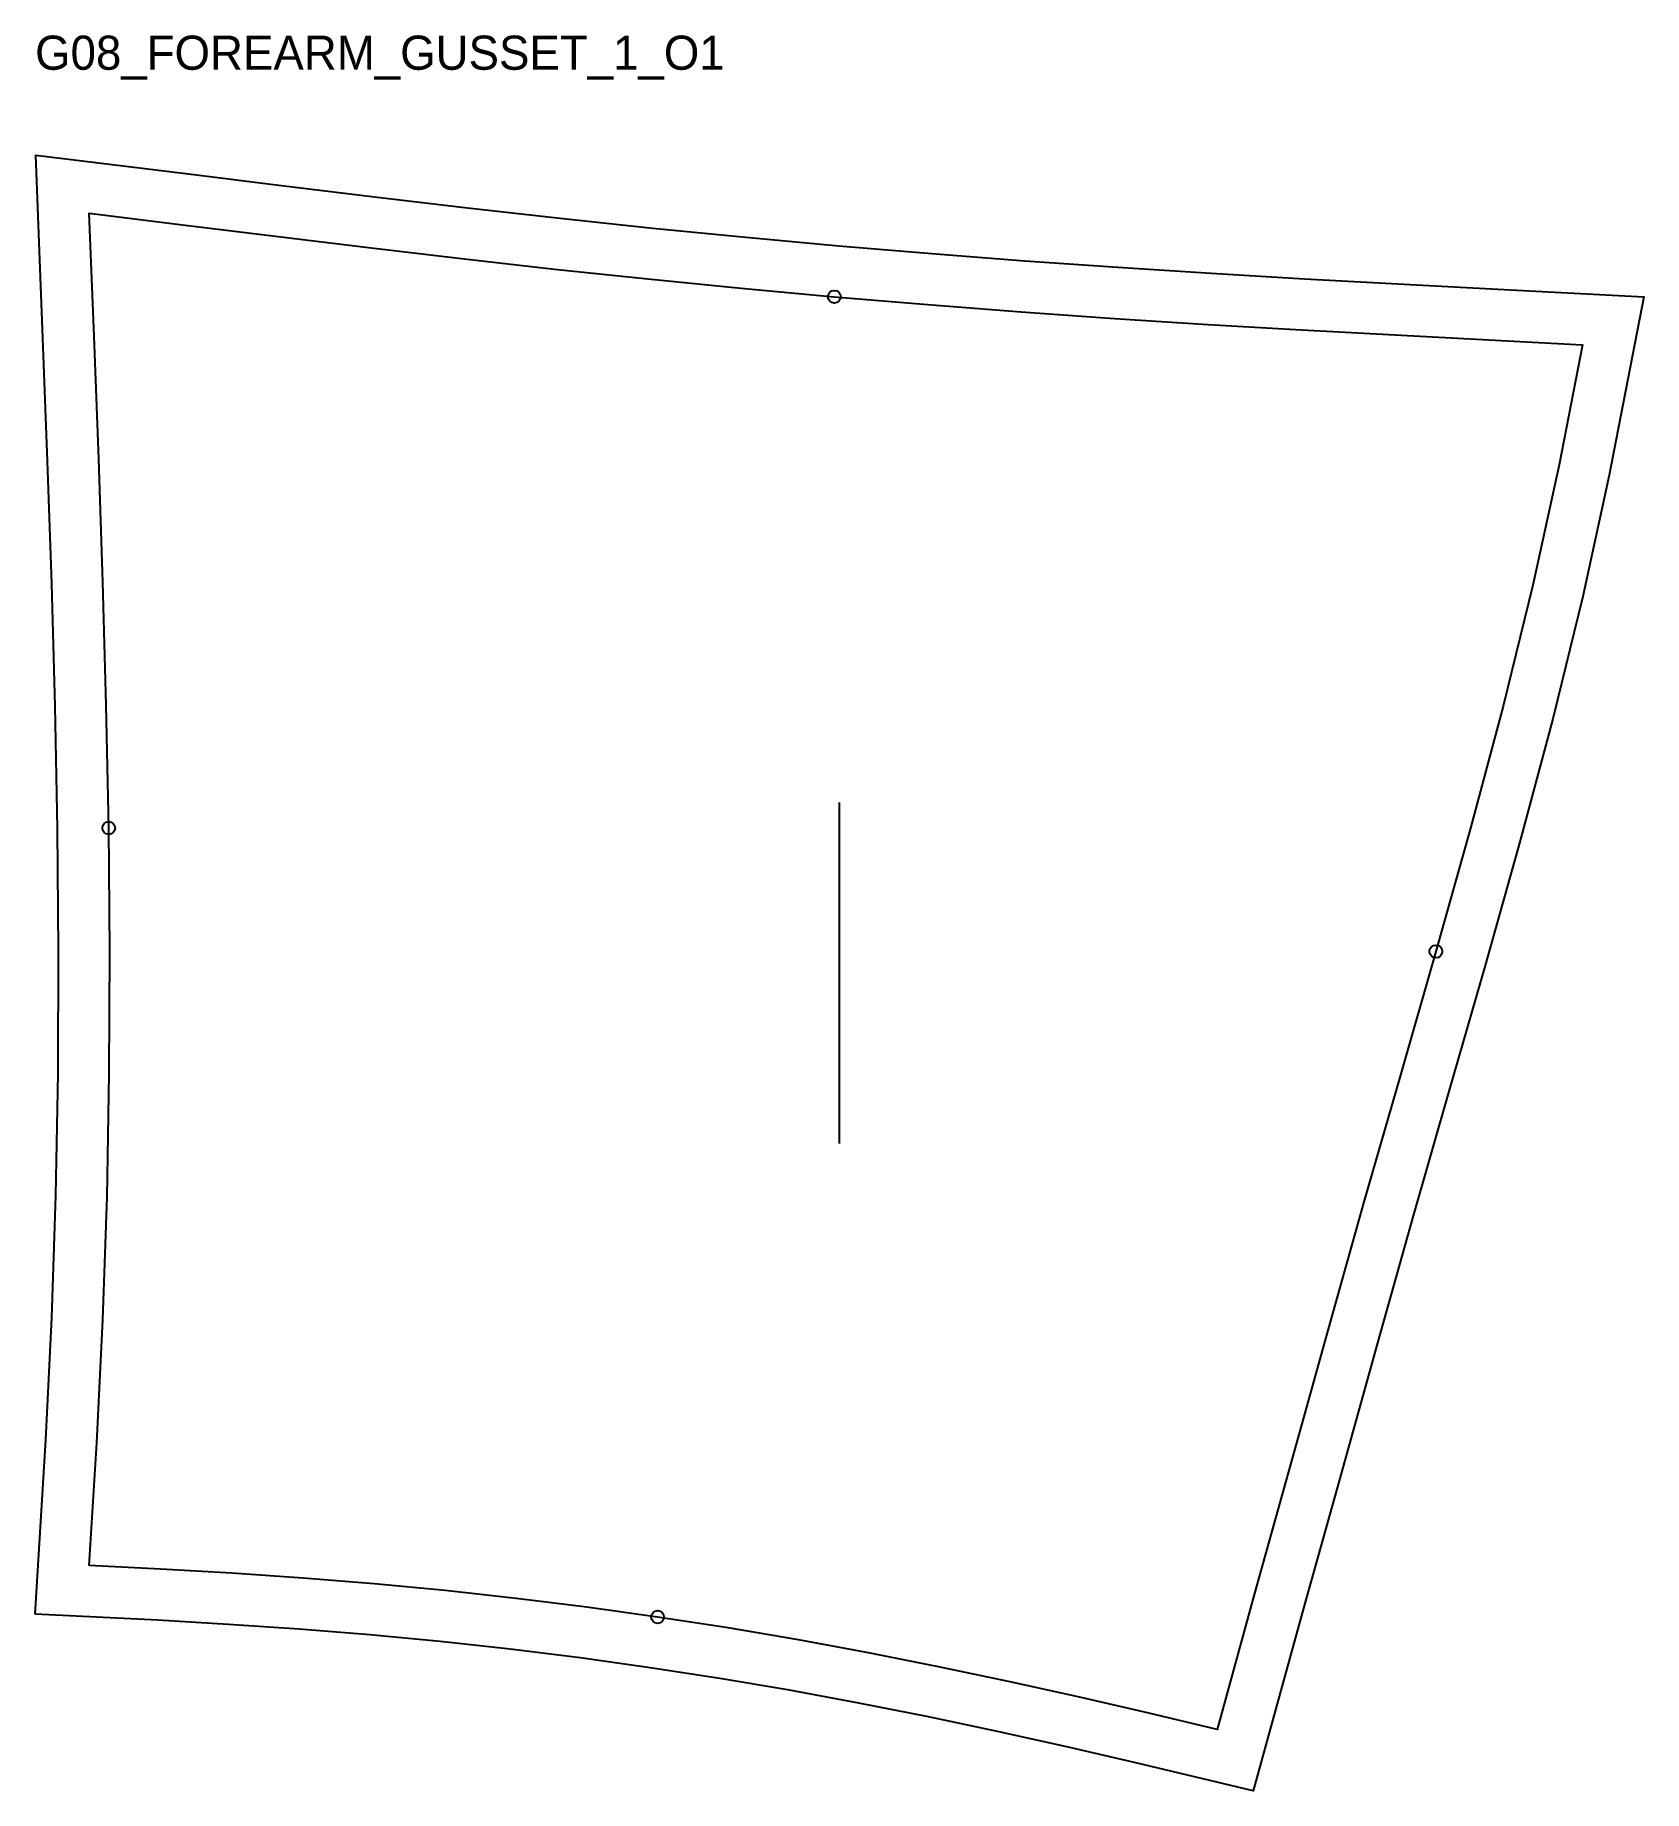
# Model space of a CAD drawing. Header units: millimetres. Extents: x -13 to 365, y -53 to 359.
import ezdxf

# ---------------------------------------------------------------- set-up
doc = ezdxf.new("R2010")
doc.units = ezdxf.units.MM
for name, color, linetype in [('CUT', 1, 'Continuous'), ('GRAIN', 3, 'Continuous'), ('ID', 7, 'Continuous'), ('NOTCH', 2, 'Continuous'), ('SEAM', 5, 'Continuous')]:
    doc.layers.add(name, color=color, linetype=linetype)

msp = doc.modelspace()

# ---------------------------------------------------------------- linework, layer by layer
at = {"layer": 'CUT'}
msp.add_lwpolyline([(-12.72, -11.38), (-10.23, 29.46), (-8.82, 58.1), (-7.85, 86.74), (-7.31, 115.39), (-7.2, 144.06), (-7.45, 172.75), (-8.02, 201.46), (-8.82, 230.2), (-9.8, 258.97), (-10.88, 287.77), (-12.53, 330.7), (23.29, 326.27), (45.1, 323.56), (66.88, 320.9), (88.65, 318.34), (110.41, 315.9), (132.18, 313.59), (153.96, 311.44), (175.76, 309.44), (197.56, 307.6), (219.39, 305.92), (241.23, 304.39), (263.09, 302.99), (284.97, 301.7), (306.88, 300.51), (328.81, 299.36), (364.56, 297.5), (356.42, 255.68), (350.25, 227.18), (343.2, 198.51), (335.49, 169.7), (327.32, 140.69), (318.9, 111.47), (310.43, 81.99), (302.07, 52.2), (293.66, 21.86), (284.92, -9.44), (272.94, -52.82), (245.43, -46.22), (229.22, -42.47), (213, -38.88), (196.76, -35.46), (180.49, -32.24), (164.2, -29.24), (147.87, -26.47), (131.51, -23.94), (115.12, -21.65), (98.7, -19.61), (82.25, -17.81), (65.76, -16.25), (49.23, -14.92), (32.67, -13.79), (16.07, -12.82), (-12.72, -11.38)], close=True, dxfattribs=at)
at = {"layer": 'GRAIN'}
msp.add_line((175.92, 98.94), (175.92, 178.94), dxfattribs=at)
at = {"layer": 'NOTCH'}
for centre in [(174.7, 297.48), (4.55, 172.92), (315.78, 143.98), (133.26, -12.07)]:
    msp.add_circle(centre, 1.5, dxfattribs=at)
at = {"layer": 'SEAM'}
msp.add_lwpolyline([(0, 0), (1.76, 28.8), (3.17, 57.61), (4.15, 86.42), (4.69, 115.25), (4.8, 144.08), (4.55, 172.92), (3.98, 201.75), (3.17, 230.57), (2.19, 259.4), (1.11, 288.23), (0, 317.06), (21.82, 314.36), (43.63, 311.65), (65.45, 308.99), (87.27, 306.42), (109.11, 303.97), (130.96, 301.65), (152.83, 299.49), (174.7, 297.48), (196.6, 295.64), (218.5, 293.95), (240.42, 292.42), (262.35, 291.01), (284.29, 289.72), (306.24, 288.52), (328.19, 287.38), (350.14, 286.24), (344.67, 258.1), (338.55, 229.88), (331.58, 201.49), (323.92, 172.87), (315.78, 143.98), (307.37, 114.78), (298.88, 85.26), (290.51, 55.43), (282.1, 25.08), (273.36, -6.23), (264.46, -38.45), (248.18, -34.54), (231.87, -30.77), (215.53, -27.15), (199.15, -23.7), (182.74, -20.46), (166.29, -17.43), (149.79, -14.63), (133.26, -12.07), (116.69, -9.75), (100.09, -7.69), (83.46, -5.87), (66.81, -4.3), (50.13, -2.95), (33.43, -1.81), (16.72, -0.84)], close=True, dxfattribs=at)

# ---------------------------------------------------------------- texts
at = {"layer": 'ID'}
msp.add_text('G08_FOREARM_GUSSET_1_O1', height=8, dxfattribs=at).set_placement((-12.72, 350.7))

doc.saveas('drawing.dxf')
